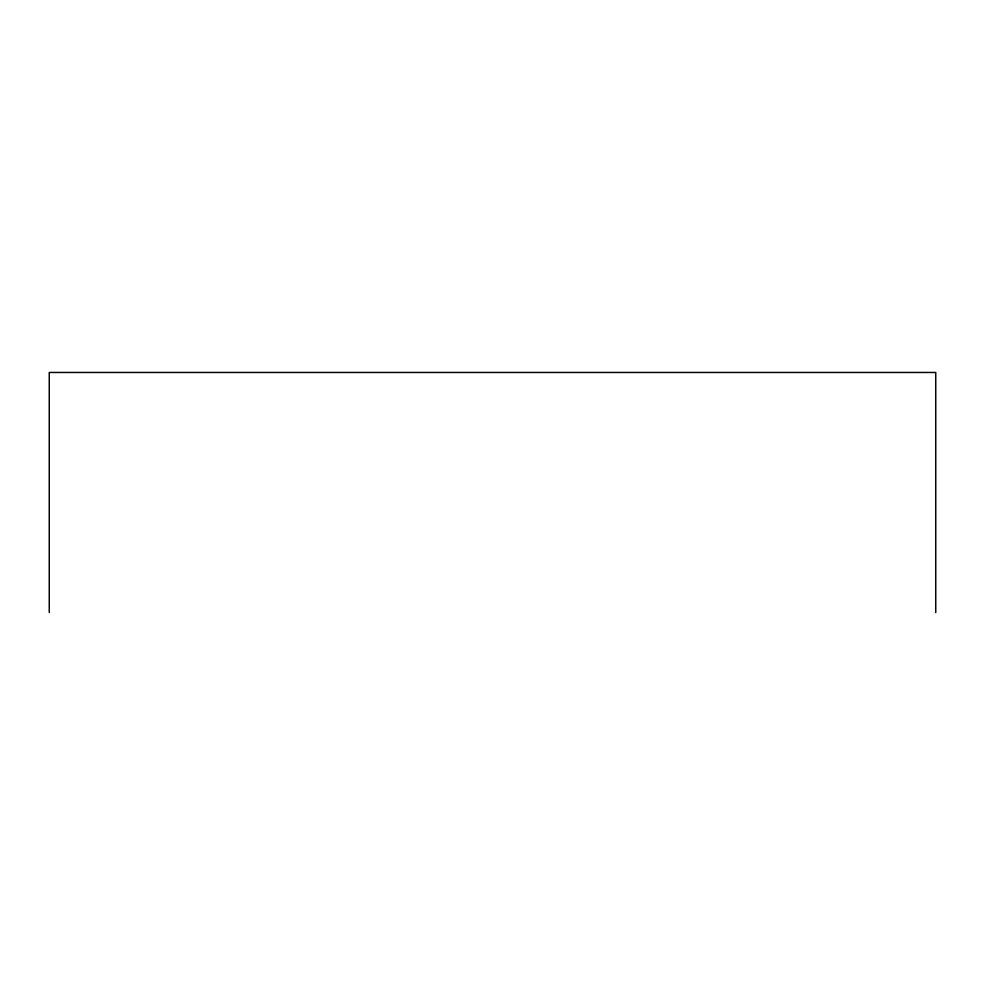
<?xml version="1.0" encoding="UTF-8"?>
<svg xmlns="http://www.w3.org/2000/svg" width="985" height="985" viewBox="0 0 985 985"><rect width="100%" height="100%" fill="white"/><g stroke="black" fill="none" stroke-linecap="round" stroke-linejoin="round"><path stroke-width="1.48" d="M935.75 612.535L935.75 372.465L49.25 372.465L49.25 612.535"/></g></svg>
